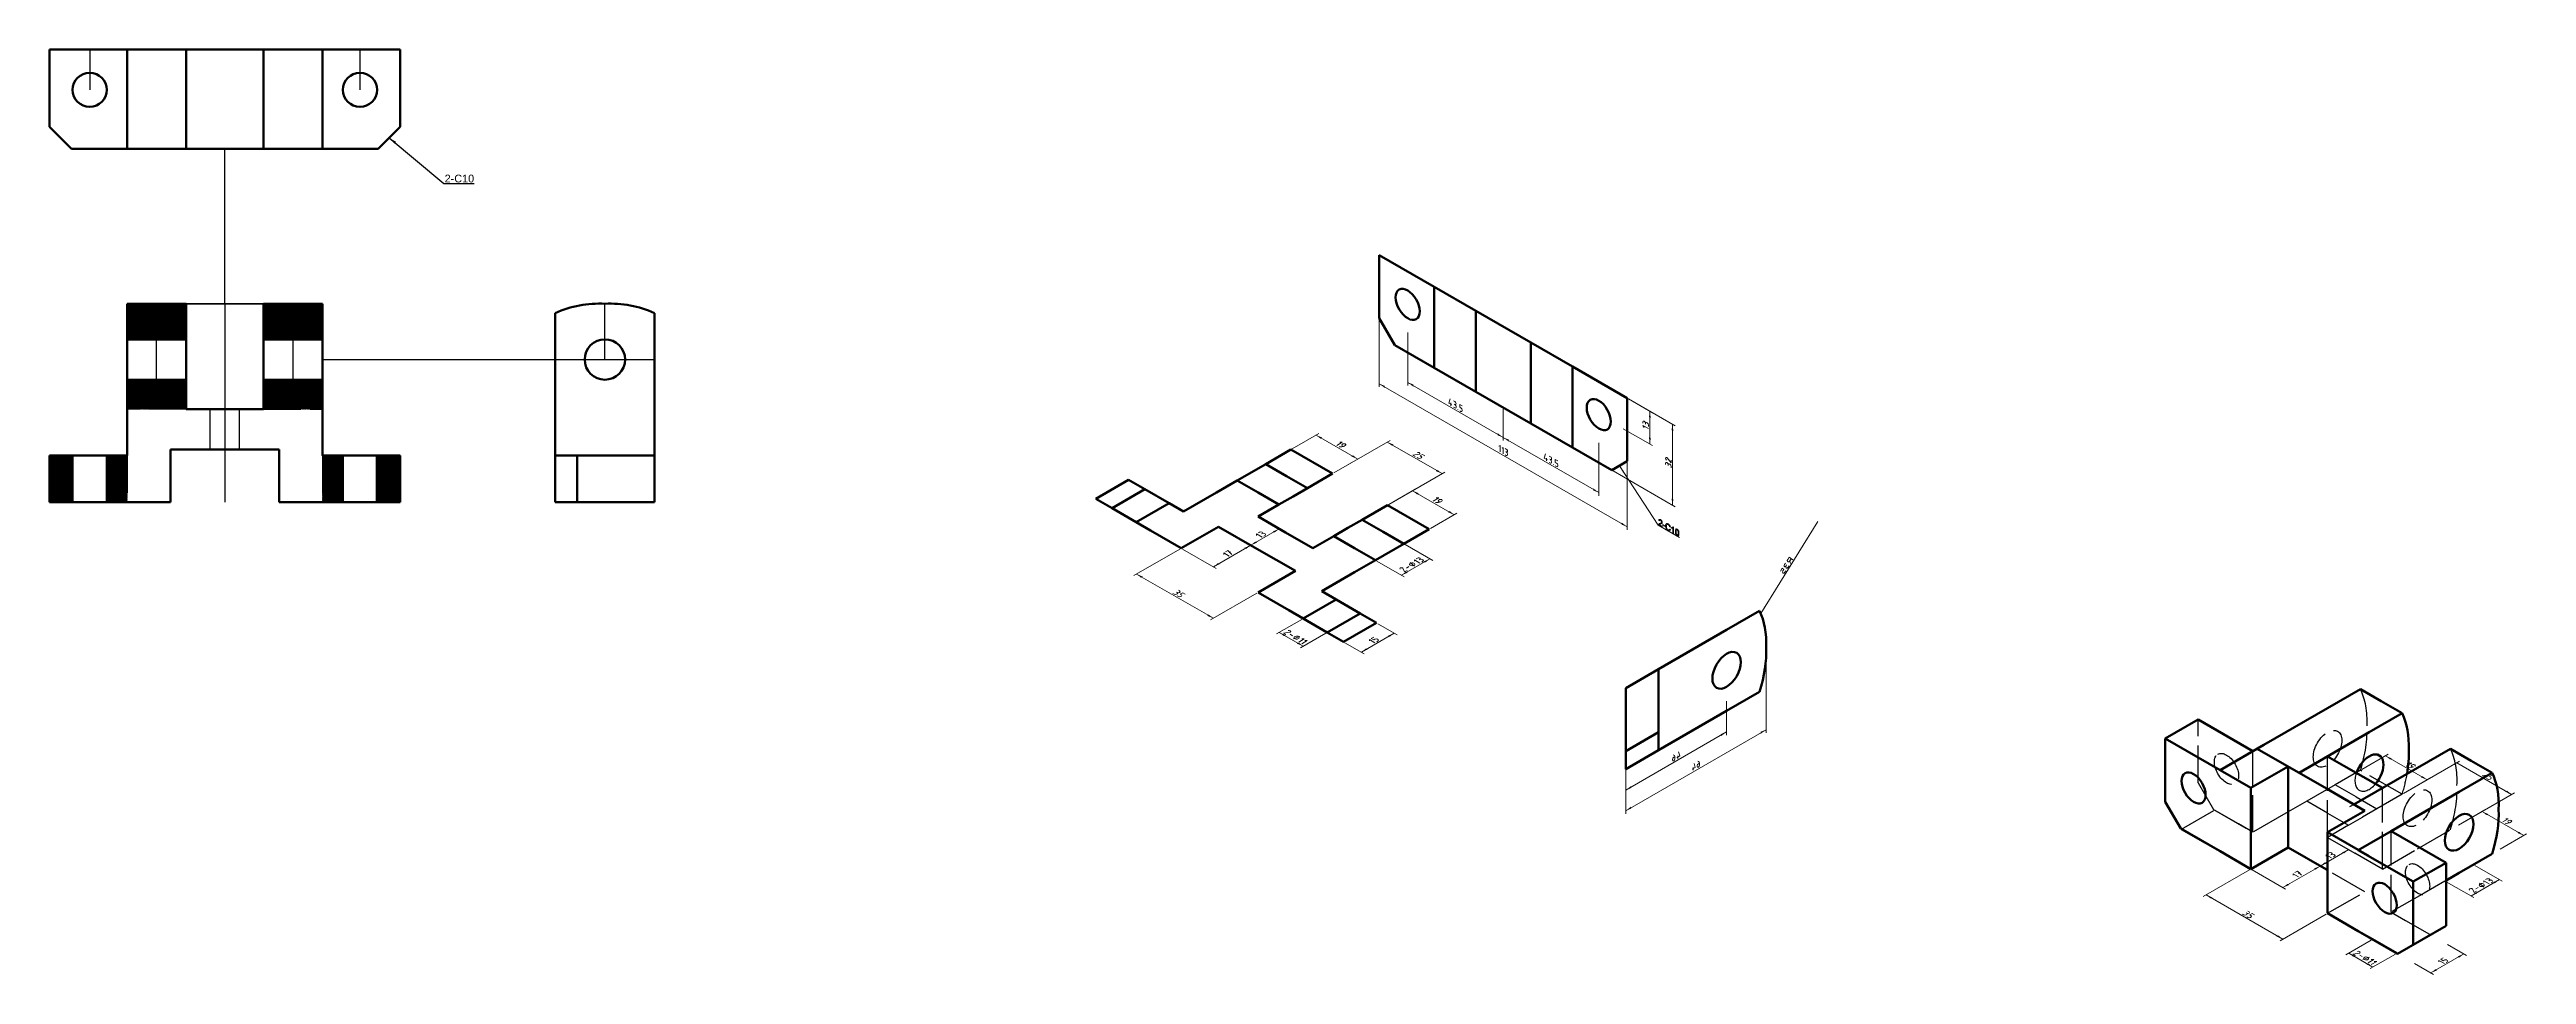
# Model space of a CAD drawing. Header units: millimetres. Extents: x 820 to 1619, y -70 to 229.
import ezdxf

# ---------------------------------------------------------------- set-up
doc = ezdxf.new("R2010")
doc.units = ezdxf.units.MM
doc.linetypes.add('ACAD_ISO02W100', pattern=[15, 12, -3])
for name, color, linetype, lineweight, true_color in [('Alzado', 7, 'Continuous', 50, 0xffffff), ('Contornos Ocultos', 252, 'ACAD_ISO02W100', 30, 0xa0a0a4), ('Contornos Visibles', 7, 'Continuous', 50, 0xffffff), ('Cotas', 1, 'Continuous', 20, 0xff0000), ('Perfil', 7, 'Continuous', 50, 0xffffff), ('Planta', 7, 'Continuous', 50, 0xffffff), ('Referencias', 2, 'Continuous', 25, 0xffff00)]:
    doc.layers.add(name, color=color, linetype=linetype, lineweight=lineweight, true_color=true_color)
doc.styles.get("Standard").update_dxf_attribs({"font": ''})
doc.styles.add('textstyle0', font='')
doc.styles.get('Standard').set_extended_font_data('txt')
doc.styles.get('textstyle0').set_extended_font_data('Arial')
doc.dimstyles.get("Standard").update_dxf_attribs({"dimtxt": 2.5, "dimasz": 2.5, "dimexe": 1.25, "dimexo": 0.625, "dimtad": 1, "dimtxsty": 'Standard', "dimcen": 2.5, "dimadec": 0, "dimazin": 0, "dimtfac": 1, "dimtmove": 0, "dimatfit": 3, "dimfxl": 1, "dimarcsym": 0})
pattern_1 = [(45, (0, 0), (-0.088388348, 0.088388348), [])]

msp = doc.modelspace()

# ---------------------------------------------------------------- hatches: boundary and pattern name
at = {"layer": 'Contornos Ocultos'}
h = msp.add_hatch(dxfattribs=at)
h.set_pattern_fill('ANSI31', color=256, style=0)
h.set_pattern_definition(pattern_1)
h.paths.add_polyline_path([(854.82, 135.15), (845.32, 135.15), (845.32, 146.65), (864.32, 146.65), (864.32, 135.15)])
h = msp.add_hatch(dxfattribs=at)
h.set_pattern_fill('ANSI31', color=256, style=0)
h.set_pattern_definition(pattern_1)
h.paths.add_polyline_path([(889.32, 146.65), (908.32, 146.65), (908.32, 135.15), (898.82, 135.15), (889.32, 135.15)])
h = msp.add_hatch(dxfattribs=at)
h.set_pattern_fill('ANSI31', color=256, style=0)
h.set_pattern_definition(pattern_1)
h.paths.add_polyline_path([(854.82, 122.15), (845.32, 122.15), (845.32, 112.65), (864.32, 112.65), (864.32, 122.15)])
h = msp.add_hatch(dxfattribs=at)
h.set_pattern_fill('ANSI31', color=256, style=0)
h.set_pattern_definition(pattern_1)
h.paths.add_polyline_path([(898.82, 122.15), (889.32, 122.15), (889.32, 112.65), (908.32, 112.65), (908.32, 122.15)])
h = msp.add_hatch(dxfattribs=at)
h.set_pattern_fill('ANSI31', color=256, style=0)
h.set_pattern_definition(pattern_1)
h.paths.add_polyline_path([(820.32, 82.65), (820.32, 97.65), (827.77, 97.65), (827.77, 82.65)])
h = msp.add_hatch(dxfattribs=at)
h.set_pattern_fill('ANSI31', color=256, style=0)
h.set_pattern_definition(pattern_1)
h.paths.add_polyline_path([(845.32, 97.65), (845.32, 82.65), (838.74, 82.65), (838.74, 97.65)])
h = msp.add_hatch(dxfattribs=at)
h.set_pattern_fill('ANSI31', color=256, style=0)
h.set_pattern_definition(pattern_1)
h.paths.add_polyline_path([(908.32, 97.65), (908.32, 82.65), (914.89, 82.65), (914.89, 97.65)])
h = msp.add_hatch(dxfattribs=at)
h.set_pattern_fill('ANSI31', color=256, style=0)
h.set_pattern_definition(pattern_1)
h.paths.add_polyline_path([(933.32, 82.65), (925.86, 82.65), (925.86, 97.65), (933.32, 97.65)])

# ---------------------------------------------------------------- linework, layer by layer
at = {"layer": 'Alzado'}
for p, q in [((1360.85, 41.47), (1338.93, 28.81)), ((1371.46, 47.59), (1360.85, 41.47)), ((1338.93, 28.81), (1328.32, 22.69)), ((1338.93, 2.69), (1338.93, 28.81)), ((1328.32, 22.69), (1328.32, -3.44)), ((1360.85, 15.34), (1371.46, 21.46)), ((1328.32, 2.34), (1338.93, 8.46)), ((1338.93, 2.69), (1360.85, 15.34)), ((1328.32, -3.44), (1338.93, 2.69))]:
    msp.add_line(p, q, dxfattribs=at)
for centre, start_param, end_param in [((1348.86, 22.89), 2.306839, 2.776246), ((1348.86, 20.07), 1.936143, 2.40555)]:
    msp.add_ellipse(centre, major_axis=(-17.5, -30.31), ratio=0.57735, start_param=start_param, end_param=end_param, dxfattribs=at)
msp.add_ellipse((1360.85, 28.41), major_axis=(-3.25, -5.63), ratio=0.57735, dxfattribs=at)
at = {"layer": 'Contornos Ocultos'}
for p, q in [((864.32, 112.65), (845.32, 112.65)), ((889.32, 112.65), (908.32, 112.65)), ((845.32, 97.65), (845.32, 82.65)), ((908.32, 97.65), (908.32, 82.65)), ((1512.82, -7.85), (1512.82, 12.51)), ((1530.5, -9.13), (1530.5, 2.3)), ((1554.54, -9.95), (1554.54, 0.67)), ((1512.82, -7.85), (1517.82, -16.51)), ((1565.14, -3.82), (1557.01, -8.52)), ((1578.58, -11.58), (1565.14, -3.82)), ((1530.5, -23.83), (1530.5, -9.13)), ((1547.82, -13.83), (1541.1, -17.7)), ((1557.01, -8.52), (1547.82, -13.83)), ((1554.54, -17.7), (1547.82, -13.83)), ((1554.54, -25.46), (1554.54, -9.95)), ((1563.73, -12.4), (1557.01, -8.52)), ((1563.02, -14.85), (1561.61, -15.66)), ((1563.73, -12.4), (1570.45, -16.28)), ((1578.58, -11.58), (1570.45, -16.28)), ((1572.21, -35.67), (1572.21, -9.54)), ((1507.48, -22.79), (1518.09, -16.66)), ((1517.82, -16.51), (1530.5, -23.83)), ((1525.85, -21.14), (1518.09, -16.66)), ((1530.5, -23.83), (1525.85, -21.14)), ((1541.1, -17.7), (1530.5, -23.83)), ((1554.54, -17.7), (1561.25, -21.58)), ((1561.25, -21.58), (1554.54, -25.46)), ((1561.25, -21.58), (1565.85, -18.93)), ((1570.45, -16.28), (1565.85, -18.93)), ((1575.04, -49.55), (1575.04, -23.42)), ((1583.53, -29.13), (1594.13, -23.01)), ((1554.54, -25.46), (1563.37, -30.56)), ((1572.21, -35.67), (1563.37, -30.56)), ((1572.21, -35.67), (1563.37, -30.56)), ((1572.21, -35.67), (1583.53, -29.13)), ((1566.56, -43.01), (1554.18, -35.87)), ((1592.37, -39.54), (1585.65, -43.42)), ((1592.37, -39.54), (1592.72, -39.34)), ((1554.54, -49.95), (1566.56, -43.01)), ((1585.65, -43.42), (1575.04, -49.55)), ((1575.04, -49.55), (1579.69, -52.23)), ((1579.69, -52.23), (1587.45, -56.71))]:
    msp.add_line(p, q, dxfattribs=at)
for centre, major_axis, start_param, end_param in [((1542.55, -2.4), (-17.5, -30.31), 2.306839, 2.776246), ((1542.55, -5.22), (-17.5, -30.31), 1.936143, 2.40555), ((1571.54, -21.58), (-17.5, -30.31), 2.306839, 2.776246), ((1567.97, -4.64), (-3.25, -5.63), 5.044836, 1.238349), ((1555.98, -12.97), (-17.5, -30.31), 1.936143, 2.146862), ((1571.54, -24.4), (-17.5, -30.31), 1.936143, 2.40555)]:
    msp.add_ellipse(centre, major_axis=major_axis, ratio=0.57735, start_param=start_param, end_param=end_param, dxfattribs=at)
for centre, major_axis in [((1554.54, 3.12), (-3.25, -5.63)), ((1521.97, -3.39), (-2.75, 4.76)), ((1583.53, -16.07), (-3.25, -5.63)), ((1583.57, -38.96), (-2.75, 4.76))]:
    msp.add_ellipse(centre, major_axis=major_axis, ratio=0.57735, dxfattribs=at)
at = {"layer": 'Contornos Visibles'}
for p, q in [((820.32, 228.65), (933.32, 228.65)), ((820.32, 203.72), (820.32, 228.65)), ((845.32, 196.65), (845.32, 228.65)), ((864.32, 196.65), (864.32, 228.65)), ((889.32, 196.65), (889.32, 228.65)), ((908.32, 196.65), (908.32, 228.65)), ((933.32, 203.72), (933.32, 228.65)), ((820.32, 203.72), (827.39, 196.65)), ((926.25, 196.65), (933.32, 203.72)), ((827.39, 196.65), (926.25, 196.65)), ((864.32, 146.65), (845.32, 146.65)), ((845.32, 146.65), (845.32, 135.15)), ((864.32, 146.65), (864.32, 135.15)), ((889.32, 146.65), (908.32, 146.65)), ((889.32, 146.65), (889.32, 135.15)), ((908.32, 146.65), (908.32, 135.15)), ((983.32, 128.65), (983.32, 143.65)), ((1015.32, 143.65), (1015.32, 128.65)), ((845.32, 135.15), (845.32, 122.15)), ((854.82, 135.15), (845.32, 135.15)), ((854.82, 135.15), (864.32, 135.15)), ((864.32, 135.15), (864.32, 128.65)), ((864.32, 122.15), (864.32, 128.65)), ((889.32, 135.15), (889.32, 128.65)), ((898.82, 135.15), (889.32, 135.15)), ((889.32, 122.15), (889.32, 128.65)), ((898.82, 135.15), (908.32, 135.15)), ((908.32, 135.15), (908.32, 122.15)), ((983.32, 82.65), (983.32, 128.65)), ((1015.32, 128.65), (1015.32, 82.65)), ((845.32, 122.15), (845.32, 112.65)), ((854.82, 122.15), (845.32, 122.15)), ((854.82, 122.15), (864.32, 122.15)), ((864.32, 122.15), (864.32, 112.65)), ((898.82, 122.15), (889.32, 122.15)), ((889.32, 122.15), (889.32, 112.65)), ((898.82, 122.15), (908.32, 122.15)), ((908.32, 122.15), (908.32, 112.65)), ((845.32, 112.65), (845.32, 97.65)), ((864.32, 112.65), (876.82, 112.65)), ((889.32, 112.65), (876.82, 112.65)), ((908.32, 112.65), (908.32, 97.65)), ((827.77, 97.65), (820.32, 97.65)), ((820.32, 82.65), (820.32, 97.65)), ((838.74, 97.65), (827.77, 97.65)), ((827.77, 82.65), (827.77, 97.65)), ((845.32, 97.65), (838.74, 97.65)), ((838.74, 82.65), (838.74, 97.65)), ((859.32, 82.65), (859.32, 99.65)), ((859.32, 99.65), (876.82, 99.65)), ((894.32, 99.65), (876.82, 99.65)), ((894.32, 82.65), (894.32, 99.65)), ((908.32, 97.65), (914.89, 97.65)), ((914.89, 97.65), (925.86, 97.65)), ((914.89, 82.65), (914.89, 97.65)), ((925.86, 97.65), (933.32, 97.65)), ((925.86, 82.65), (925.86, 97.65)), ((933.32, 82.65), (933.32, 97.65)), ((983.32, 97.65), (1015.32, 97.65)), ((990.39, 82.65), (990.39, 97.65)), ((820.32, 82.65), (827.77, 82.65)), ((827.77, 82.65), (838.74, 82.65)), ((838.74, 82.65), (845.32, 82.65)), ((845.32, 82.65), (859.32, 82.65)), ((908.32, 82.65), (894.32, 82.65)), ((914.89, 82.65), (908.32, 82.65)), ((925.86, 82.65), (914.89, 82.65)), ((933.32, 82.65), (925.86, 82.65)), ((1015.32, 82.65), (983.32, 82.65)), ((1554.54, 16.18), (1534.03, 4.34)), ((1565.14, 22.3), (1554.54, 16.18)), ((1571.86, 18.43), (1565.14, 22.3)), ((1571.86, 18.43), (1578.58, 14.55)), ((1512.82, 12.51), (1502.21, 6.38)), ((1512.82, 12.51), (1530.5, 2.3)), ((1567.97, 8.42), (1545.34, -4.64)), ((1578.58, 14.55), (1567.97, 8.42)), ((1502.21, 6.38), (1519.89, -3.82)), ((1502.21, -13.97), (1502.21, 6.38)), ((1534.03, 4.34), (1519.89, -3.82)), ((1531.91, 3.12), (1554.18, -9.74)), ((1554.54, 0.67), (1559.84, -2.39)), ((1594.13, 3.12), (1583.53, -3.01)), ((1600.85, -0.76), (1594.13, 3.12)), ((1519.89, -3.82), (1529.79, -9.54)), ((1529.79, -9.54), (1541.81, -2.6)), ((1541.81, -28.73), (1541.81, -2.6)), ((1559.84, -2.39), (1572.21, -9.54)), ((1583.53, -3.01), (1563.02, -14.85)), ((1607.57, -4.64), (1596.96, -10.76)), ((1600.85, -0.76), (1607.57, -4.64)), ((1502.21, -13.97), (1507.21, -22.63)), ((1529.79, -35.67), (1529.79, -9.54)), ((1554.18, -9.74), (1566.56, -16.89)), ((1596.96, -10.76), (1575.04, -23.42)), ((1507.21, -22.63), (1519.89, -29.95)), ((1515.24, -27.27), (1507.48, -22.79)), ((1507.48, -22.79), (1515.24, -27.27)), ((1554.54, -23.83), (1566.56, -16.89)), ((1554.54, -23.83), (1567.97, -31.58)), ((1554.54, -49.95), (1554.54, -23.83)), ((1564.44, -29.54), (1575.04, -23.42)), ((1575.04, -23.42), (1592.72, -33.63)), ((1519.89, -29.95), (1515.24, -27.27)), ((1515.24, -27.27), (1519.89, -29.95)), ((1519.89, -29.95), (1529.79, -35.67)), ((1529.79, -35.67), (1541.81, -28.73)), ((1541.81, -28.73), (1554.18, -35.87)), ((1564.44, -29.54), (1582.11, -39.75)), ((1596.96, -36.89), (1607.57, -30.77)), ((1592.72, -33.63), (1582.11, -39.75)), ((1582.11, -60.1), (1582.11, -39.75)), ((1592.72, -53.98), (1592.72, -33.63)), ((1592.72, -39.34), (1596.96, -36.89)), ((1564.44, -55.67), (1554.54, -49.95)), ((1564.44, -55.67), (1577.11, -62.99)), ((1569.08, -58.35), (1564.44, -55.67)), ((1577.11, -62.99), (1592.72, -53.98)), ((1576.84, -62.83), (1569.08, -58.35))]:
    msp.add_line(p, q, dxfattribs=at)
for centre, radius in [((833.26, 215.65), 5.5), ((920.37, 215.65), 5.5), ((999.32, 128.65), 6.5)]:
    msp.add_circle(centre, radius, dxfattribs=at)
for centre, start, end in [((997.59, 111.69), 87.17214, 114.06717), ((1001.04, 111.69), 65.93283, 92.82786)]:
    msp.add_arc(centre, 35, start, end, dxfattribs=at)
for centre, major_axis, start_param, end_param in [((1555.98, -10.15), (-17.5, -30.31), 2.306839, 2.776246), ((1567.97, -4.64), (-3.25, -5.63), 1.238349, 5.044836), ((1555.98, -12.97), (-17.5, -30.31), 2.146862, 2.40555), ((1584.97, -29.34), (-17.5, -30.31), 2.306839, 2.776246), ((1584.97, -32.16), (-17.5, -30.31), 1.936143, 2.40555)]:
    msp.add_ellipse(centre, major_axis=major_axis, ratio=0.57735, start_param=start_param, end_param=end_param, dxfattribs=at)
for centre, major_axis in [((1511.36, -9.52), (-2.75, 4.76)), ((1596.96, -23.83), (-3.25, -5.63)), ((1572.96, -45.08), (-2.75, 4.76))]:
    msp.add_ellipse(centre, major_axis=major_axis, ratio=0.57735, dxfattribs=at)
at = {"layer": 'Cotas'}
for p, q in [((1248.91, 141.48), (1248.91, 119.82)), ((1258.06, 137.37), (1258.06, 120.28)), ((1248.91, 120.84), (1328.81, 74.71)), ((1258.06, 121.3), (1288.86, 103.52)), ((1271.99, 113.77), (1271.99, 114.68)), ((1273.27, 114.17), (1273.07, 114.28)), ((1274.25, 112.46), (1274.25, 112.58)), ((1288.86, 112.65), (1288.86, 102.5)), ((1288.86, 112.65), (1288.86, 102.5)), ((1329.26, 115.96), (1337, 111.49)), ((1329.26, 115.96), (1344.29, 107.28)), ((1336.11, 101.39), (1336.11, 112)), ((1220.88, 99.89), (1229.4, 104.81)), ((1228.52, 104.3), (1241.95, 96.55)), ((1327.53, 106.35), (1337, 100.88)), ((1334.69, 108.09), (1334.69, 107.86)), ((1343.41, 107.79), (1343.41, 81.67)), ((1234.31, 92.14), (1252.37, 102.56)), ((1234.31, 92.14), (1242.84, 97.06)), ((1251.49, 102.05), (1269.17, 91.85)), ((1319.66, 85.74), (1288.86, 103.52)), ((1289.84, 98.86), (1289.65, 98.97)), ((1302.79, 95.99), (1302.79, 96.89)), ((1304.07, 96.38), (1303.87, 96.5)), ((1319.66, 101.8), (1319.66, 84.72)), ((1251.99, 81.93), (1270.05, 92.36)), ((1305.05, 94.68), (1305.05, 94.8)), ((1324.26, 92.72), (1344.29, 81.16)), ((1328.81, 95.35), (1328.81, 73.69)), ((1341.98, 94.76), (1341.98, 94.53)), ((1251.99, 81.93), (1260.51, 86.85)), ((1259.63, 86.34), (1273.06, 78.59)), ((1207.47, 68.75), (1216.66, 74.06)), ((1211.13, 72.51), (1210.94, 72.4)), ((1265.43, 74.18), (1273.95, 79.1)), ((1340.12, 74.65), (1338.95, 75.33)), ((1339.22, 76.61), (1339, 76.76)), ((1339.26, 75.39), (1340.12, 74.89)), ((1340.12, 74.89), (1340.12, 74.65)), ((1340.33, 75.14), (1340.33, 75.4)), ((1340.33, 75.4), (1341, 75.01)), ((1341, 74.76), (1340.33, 75.14)), ((1341, 75.01), (1341, 74.76)), ((1342.73, 74.63), (1342.5, 74.7)), ((1342.52, 73.98), (1342.76, 73.78)), ((1343.12, 74.22), (1343.12, 74.46)), ((1343.56, 72.67), (1343.56, 74.27)), ((1343.77, 72.55), (1343.56, 72.67)), ((1343.63, 74.68), (1343.77, 74.59)), ((1343.77, 74.59), (1343.77, 72.55)), ((1390.28, 76.45), (1371.85, 46.74)), ((1184.64, 67.54), (1169.79, 58.97)), ((1185.53, 67.54), (1196.33, 61.3)), ((1195.45, 61.81), (1207.47, 68.75)), ((1200.53, 66.39), (1200.92, 66.61)), ((1265.25, 64.38), (1256.05, 59.07)), ((1257.29, 68.97), (1266.13, 63.87)), ((1261.98, 64.14), (1261.78, 64.02)), ((1170.67, 59.48), (1195.42, 45.19)), ((1248.1, 63.66), (1256.94, 58.56)), ((1257.65, 61.41), (1258.44, 61.87)), ((1260.21, 61.98), (1258.83, 63.23)), ((1380.04, 62.16), (1380.19, 62.39)), ((1381.2, 63.71), (1381.43, 62.87)), ((1183.78, 53.55), (1183.58, 53.66)), ((1209.39, 53.25), (1194.53, 44.68)), ((1223.94, 44.85), (1215.78, 40.14)), ((1224.42, 36.17), (1216.66, 40.65)), ((1220.2, 40.03), (1220.98, 39.58)), ((1231.7, 40.37), (1223.54, 35.66)), ((1253.74, 40.4), (1243.14, 34.28)), ((1248.46, 43.46), (1254.63, 39.89)), ((1221.18, 38.56), (1223.34, 39.35)), ((1237.85, 37.33), (1244.02, 33.77)), ((1373.58, 35.24), (1373.58, 8.24)), ((1360.85, 18.51), (1360.85, 7.53)), ((1373.58, 9.26), (1328.32, -16.87)), ((1328.32, 9.12), (1328.32, -17.89)), ((1360.85, 8.55), (1328.32, -10.23)), ((1345.08, -0.05), (1345.08, 0.86)), ((1565.58, -3.57), (1574.11, 1.35)), ((1573.22, 0.84), (1586.66, -6.92)), ((1328.32, -3.95), (1328.32, -11.25)), ((1350.07, -3.8), (1350.07, -2.9)), ((1579.02, -11.33), (1597.08, -0.9)), ((1579.02, -11.33), (1587.54, -6.41)), ((1596.2, -1.41), (1613.87, -11.61)), ((1596.7, -21.53), (1614.76, -11.1)), ((1596.7, -21.53), (1605.22, -16.61)), ((1604.33, -17.12), (1617.77, -24.88)), ((1552.17, -34.71), (1561.37, -29.4)), ((1555.84, -30.95), (1555.64, -31.07)), ((1610.13, -29.29), (1618.65, -24.37)), ((1529.35, -35.92), (1514.49, -44.5)), ((1530.23, -35.92), (1541.04, -42.16)), ((1540.15, -41.65), (1552.17, -34.71)), ((1545.23, -37.08), (1545.62, -36.85)), ((1592.81, -39.8), (1601.64, -44.9)), ((1609.95, -39.08), (1600.76, -44.39)), ((1602, -34.49), (1610.83, -39.59)), ((1606.68, -39.33), (1606.48, -39.44)), ((1515.37, -43.99), (1540.12, -58.28)), ((1602.36, -42.05), (1603.14, -41.6)), ((1604.91, -41.48), (1603.54, -40.23)), ((1528.49, -49.91), (1528.29, -49.8)), ((1554.09, -50.21), (1539.24, -58.79)), ((1568.64, -58.61), (1560.48, -63.32)), ((1569.13, -67.29), (1561.37, -62.81)), ((1564.9, -63.43), (1565.69, -63.89)), ((1576.4, -63.09), (1568.24, -67.8)), ((1598.45, -63.06), (1587.84, -69.18)), ((1593.16, -60.01), (1599.33, -63.57)), ((1565.89, -64.91), (1568.05, -64.11)), ((1582.55, -66.13), (1588.73, -69.69))]:
    msp.add_line(p, q, dxfattribs=at)
at = {"layer": 'Cotas', "flags": 128}
for points in [[(1272.29, 114.05), (1271.3, 114.62), (1271.7, 115.98)], [(1272.87, 115.3), (1273.27, 115.07)], [(1273.27, 113.03), (1272.87, 113.26)], [(1273.66, 113.49), (1273.66, 113.26)], [(1275.62, 113.71), (1274.84, 114.17), (1274.84, 113.26), (1275.23, 113.03)], [(1275.23, 111.9), (1274.84, 112.12)], [(1275.62, 112.35), (1275.62, 112.12)], [(1333.9, 108.09), (1333.9, 108.54)], [(1334.29, 106.73), (1333.9, 107.41), (1335.67, 106.38)], [(1335.08, 108.31), (1335.28, 108.2)], [(1335.67, 107.52), (1335.67, 107.07)], [(1236.17, 101.99), (1236.95, 101.99), (1235.19, 100.96)], [(1237.15, 101.42), (1236.95, 101.3)], [(1236.95, 100.85), (1237.32, 100.64)], [(1237.58, 100.76), (1237.94, 100.96)], [(1260.48, 97.38), (1259.69, 97.83), (1261.76, 98.15)], [(1261.46, 96.81), (1261.07, 97.04)], [(1263.62, 97.6), (1262.83, 98.06), (1262.05, 97.6), (1262.44, 97.38)], [(1262.44, 96.92), (1262.24, 96.81)], [(1287.49, 100.67), (1287.88, 100.9), (1287.88, 98.86)], [(1288.47, 100.1), (1288.86, 100.33), (1288.86, 98.29)], [(1289.45, 99.99), (1289.84, 99.76)], [(1289.84, 97.72), (1289.45, 97.95)], [(1290.24, 98.18), (1290.24, 97.95)], [(1303.08, 96.27), (1302.1, 96.84), (1302.49, 98.2)], [(1303.67, 97.52), (1304.07, 97.29)], [(1306.42, 95.93), (1305.64, 96.38), (1305.64, 95.48), (1306.03, 95.25)], [(1342.96, 96.23), (1342.96, 95.32), (1341.66, 96.95)], [(1304.07, 95.25), (1303.67, 95.48)], [(1304.46, 95.7), (1304.46, 95.48)], [(1306.03, 94.12), (1305.64, 94.34)], [(1306.42, 94.57), (1306.42, 94.34)], [(1326.31, 94.42), (1338.78, 75.19), (1345.66, 71.22)], [(1341.2, 94.76), (1341.2, 95.21)], [(1342.37, 94.98), (1342.57, 94.87)], [(1342.96, 94.19), (1342.96, 93.74)], [(1267.28, 84.02), (1268.07, 84.02), (1266.3, 83)], [(1268.26, 83.46), (1268.07, 83.34)], [(1268.07, 82.89), (1268.43, 82.68)], [(1268.69, 82.8), (1269.05, 83)], [(1209.36, 71.94), (1209.36, 72.4), (1211.13, 71.38)], [(1209.95, 72.74), (1210.35, 72.97)], [(1212.11, 71.94), (1211.72, 71.72)], [(1211.92, 72.51), (1212.11, 72.4)], [(1344.5, 72.3), (1344.49, 72.32), (1344.48, 72.35), (1344.47, 72.37), (1344.46, 72.39), (1344.45, 72.42), (1344.45, 72.44), (1344.44, 72.47), (1344.43, 72.49), (1344.42, 72.52), (1344.41, 72.54), (1344.4, 72.57), (1344.4, 72.6), (1344.39, 72.62), (1344.38, 72.65), (1344.38, 72.68), (1344.37, 72.71), (1344.37, 72.74), (1344.36, 72.77), (1344.36, 72.8), (1344.35, 72.83), (1344.35, 72.86), (1344.35, 72.89), (1344.34, 72.92), (1344.34, 72.96), (1344.34, 72.99), (1344.34, 73.02), (1344.33, 73.06), (1344.33, 73.09), (1344.33, 73.12), (1344.33, 73.16), (1344.33, 73.19), (1344.33, 73.23)], [(1344.55, 73.1), (1344.55, 73.07), (1344.55, 73.04), (1344.55, 73.01), (1344.55, 72.98), (1344.56, 72.95), (1344.56, 72.92), (1344.56, 72.9), (1344.56, 72.87), (1344.56, 72.84), (1344.56, 72.81), (1344.56, 72.79), (1344.57, 72.76), (1344.57, 72.74), (1344.57, 72.72), (1344.58, 72.69), (1344.58, 72.67), (1344.58, 72.65), (1344.58, 72.62), (1344.59, 72.6), (1344.59, 72.58), (1344.6, 72.56), (1344.6, 72.54), (1344.61, 72.52), (1344.61, 72.5), (1344.61, 72.49), (1344.62, 72.47), (1344.63, 72.45), (1344.63, 72.43), (1344.64, 72.42), (1344.64, 72.4), (1344.65, 72.39), (1344.65, 72.37)], [(1345.26, 72.69), (1345.26, 72.73), (1345.26, 72.76), (1345.26, 72.79), (1345.26, 72.82), (1345.26, 72.84), (1345.26, 72.87), (1345.25, 72.9), (1345.25, 72.93), (1345.25, 72.96), (1345.25, 72.98), (1345.25, 73.01), (1345.24, 73.03), (1345.24, 73.06), (1345.24, 73.08), (1345.24, 73.1), (1345.23, 73.13), (1345.23, 73.15), (1345.23, 73.17), (1345.22, 73.19), (1345.22, 73.21), (1345.22, 73.23), (1345.21, 73.25), (1345.21, 73.27), (1345.2, 73.29), (1345.2, 73.31), (1345.19, 73.33), (1345.19, 73.35), (1345.18, 73.36), (1345.18, 73.38), (1345.17, 73.39), (1345.16, 73.41), (1345.16, 73.42)], [(1345.16, 72.08), (1345.16, 72.09), (1345.17, 72.1), (1345.18, 72.11), (1345.18, 72.12), (1345.19, 72.13), (1345.19, 72.14), (1345.2, 72.15), (1345.2, 72.16), (1345.21, 72.18), (1345.21, 72.19), (1345.22, 72.21), (1345.22, 72.22), (1345.22, 72.24), (1345.23, 72.25), (1345.23, 72.27), (1345.23, 72.29), (1345.24, 72.31), (1345.24, 72.33), (1345.24, 72.35), (1345.24, 72.37), (1345.25, 72.4), (1345.25, 72.42), (1345.25, 72.44), (1345.25, 72.47), (1345.25, 72.49), (1345.26, 72.52), (1345.26, 72.55), (1345.26, 72.57), (1345.26, 72.6), (1345.26, 72.63), (1345.26, 72.66), (1345.26, 72.69)], [(1198.76, 65.82), (1198.76, 66.27), (1200.53, 65.25)], [(1199.35, 66.61), (1200.13, 67.07), (1201.41, 65.76)], [(1260.21, 63.57), (1260.21, 64.02), (1261.98, 63)], [(1260.8, 64.36), (1261.19, 64.59)], [(1262.76, 64.14), (1262.96, 64.02)], [(1382.16, 64.05), (1380.98, 64.89), (1380.54, 64.18)], [(1381.2, 63.71), (1381.64, 64.42)], [(1257.85, 60.62), (1257.07, 60.17), (1256.52, 61.36)], [(1262.96, 63.57), (1262.57, 63.34)], [(1378.2, 60.41), (1378.79, 61.35), (1379.31, 60.98), (1379.02, 60.51)], [(1378.99, 59.85), (1379.12, 59.75)], [(1379.81, 63), (1379.52, 62.53)], [(1379.67, 60.04), (1379.97, 60.51)], [(1380.01, 61.5), (1380.14, 61.4)], [(1380.51, 63.52), (1380.64, 63.43)], [(1380.7, 61.69), (1380.99, 62.16)], [(1182.8, 52.98), (1182.41, 53.21)], [(1183.78, 53.1), (1183.58, 52.98)], [(1184.17, 52.19), (1183.78, 52.42)], [(1184.17, 54.23), (1184.57, 54)], [(1186.33, 52.98), (1185.55, 53.44), (1184.76, 52.98), (1185.16, 52.76)], [(1185.16, 52.3), (1184.96, 52.19)], [(1218.82, 39.92), (1218.04, 40.37), (1220.1, 40.69)], [(1223.93, 38.56), (1224.72, 38.56), (1222.95, 37.54)], [(1224.91, 37.99), (1225.7, 37.99), (1223.93, 36.97)], [(1245.74, 37.88), (1245.74, 38.33), (1247.51, 37.31)], [(1247.12, 39.13), (1246.33, 38.67), (1247.12, 38.22), (1247.51, 38.45)], [(1248.49, 37.88), (1248.1, 37.65)], [(1248.29, 38.45), (1248.49, 38.33)], [(1343.8, 0.35), (1344.17, 0.56)], [(1344.19, 0.3), (1344.19, -0.1)], [(1344.78, 0.24), (1345.77, 0.8), (1345.37, 2.16)], [(1343.41, -0.56), (1343.41, -0.33)], [(1349.77, -3.52), (1350.75, -2.95), (1350.36, -1.59)], [(1351.34, -2.61), (1351.34, -2.39)], [(1351.74, -1.71), (1352.11, -1.49)], [(1352.13, -1.75), (1352.13, -2.16)], [(1580.87, -1.48), (1581.66, -1.48), (1579.89, -2.5)], [(1581.85, -2.04), (1581.66, -2.16)], [(1581.66, -2.61), (1582.03, -2.82)], [(1605.18, -6.09), (1604.4, -5.63), (1606.46, -5.32)], [(1606.16, -6.65), (1605.77, -6.43)], [(1608.32, -5.86), (1607.54, -5.41), (1606.75, -5.86), (1607.15, -6.09)], [(1607.15, -6.54), (1606.95, -6.65)], [(1611.98, -19.44), (1612.77, -19.44), (1611, -20.46)], [(1612.97, -20.01), (1612.77, -20.12)], [(1612.77, -20.57), (1613.14, -20.79)], [(1613.4, -20.67), (1613.75, -20.46)], [(1554.07, -31.52), (1554.07, -31.07), (1555.84, -32.09)], [(1554.66, -30.72), (1555.05, -30.5)], [(1556.82, -31.52), (1556.43, -31.75)], [(1556.62, -30.95), (1556.82, -31.07)], [(1543.46, -37.64), (1543.46, -37.19), (1545.23, -38.21)], [(1544.05, -36.85), (1544.84, -36.39), (1546.11, -37.7)], [(1604.91, -39.89), (1604.91, -39.44), (1606.68, -40.46)], [(1605.5, -39.1), (1605.89, -38.87)], [(1607.66, -39.89), (1607.27, -40.12)], [(1607.47, -39.33), (1607.66, -39.44)], [(1602.56, -42.84), (1601.77, -43.3), (1601.22, -42.1)], [(1527.5, -50.48), (1527.11, -50.25)], [(1528.49, -50.37), (1528.29, -50.48)], [(1528.88, -51.27), (1528.49, -51.05)], [(1528.88, -49.23), (1529.27, -49.46)], [(1531.04, -50.48), (1530.25, -50.03), (1529.47, -50.48), (1529.86, -50.71)], [(1529.86, -51.16), (1529.66, -51.27)], [(1563.53, -63.55), (1562.74, -63.09), (1564.81, -62.78)], [(1568.63, -64.91), (1569.42, -64.91), (1567.65, -65.93)], [(1569.62, -65.47), (1570.4, -65.47), (1568.63, -66.49)], [(1590.45, -65.58), (1590.45, -65.13), (1592.21, -66.15)], [(1591.82, -64.34), (1591.03, -64.79), (1591.82, -65.24), (1592.21, -65.02)], [(1593.2, -65.58), (1592.8, -65.81)], [(1593, -65.02), (1593.2, -65.13)]]:
    msp.add_lwpolyline(points, dxfattribs=at)
at = {"layer": 'Cotas'}
for centre, major_axis, start_param, end_param in [((1273.27, 114.62), (-0.278, 0.481), 2.356194, 5.497787), ((1273.27, 113.71), (-0.278, 0.481), 3.927014, 5.497764), ((1273.27, 113.49), (-0.278, 0.481), 2.356218, 3.926968), ((1275.23, 112.58), (-0.278, 0.481), 3.927014, 5.497764), ((1275.23, 112.35), (-0.278, 0.481), 2.356218, 3.926968), ((1334.29, 108.31), (-0.278, 0.481), 3.926991, 0.785398), ((1335.08, 107.86), (-0.278, 0.481), 5.49781, 0.785375), ((1335.28, 107.75), (-0.278, 0.481), 3.927014, 5.497764), ((1236.4, 101.44), (1.67, 0), 4.450685, 5.497699), ((1237.35, 101.08), (0.556, 0), 2.356218, 3.926968), ((1237.54, 101.19), (-0.556, 0), 2.356194, 5.497787), ((1261.46, 98.4), (-0.556, 0), 2.608837, 5.244577), ((1261.85, 97.04), (-0.556, 0), 0.785421, 2.356171), ((1261.68, 98.3), (0.277, 0), 4.971503, 5.85676), ((1262.05, 97.15), (-0.556, 0), 2.356218, 3.926968), ((1289.84, 99.31), (-0.278, 0.481), 2.356194, 5.497787), ((1289.84, 98.4), (-0.278, 0.481), 3.927014, 5.497764), ((1289.84, 98.18), (-0.278, 0.481), 2.356218, 3.926968), ((1304.07, 96.84), (-0.278, 0.481), 2.356194, 5.497787), ((1304.07, 95.93), (-0.278, 0.481), 3.927014, 5.497764), ((1341.59, 96.57), (-0.278, 0.481), 5.750429, 2.102984), ((1341.56, 96.82), (-0.139, 0.24), 4.971503, 5.85676), ((1304.07, 95.7), (-0.278, 0.481), 2.356218, 3.926968), ((1306.03, 94.8), (-0.278, 0.481), 3.927014, 5.497764), ((1306.03, 94.57), (-0.278, 0.481), 2.356218, 3.926968), ((1341.59, 94.98), (-0.278, 0.481), 3.926991, 0.785398), ((1342.37, 94.53), (-0.278, 0.481), 5.49781, 0.785375), ((1342.57, 94.42), (-0.278, 0.481), 3.927014, 5.497764), ((1267.51, 83.48), (1.67, 0), 4.450685, 5.497699), ((1268.46, 83.12), (0.556, 0), 2.356218, 3.926968), ((1268.65, 83.23), (0.556, 0), 5.497787, 2.356194), ((1210.74, 72.74), (0.556, 0), 5.497787, 2.356194), ((1211.53, 72.28), (0.556, 0), 0.785421, 2.356171), ((1211.72, 72.17), (-0.556, 0), 2.356218, 3.926968), ((1339.34, 75.12), (-0.271, 0.47), 0.418578, 0.819327), ((1339.72, 74.72), (-0.564, 0.977), 0.065941, 0.412743), ((1339.54, 76.42), (-0.388, 0.673), 6.252876, 0.750001), ((1340.79, 72.99), (-1.58, 2.74), 6.166412, 0.057774), ((1339.54, 76.36), (-0.416, 0.72), 5.445575, 6.179956), ((1339.57, 76.42), (-0.252, 0.436), 0.034523, 0.835017), ((1339.86, 74.61), (-0.505, 0.874), 0.018668, 0.227913), ((1339.55, 76.44), (-0.24, 0.415), 5.450369, 6.262747), ((1341.98, 70.83), (-2.67, 4.62), 6.178957, 6.267811), ((1337.94, 78.87), (-1.7, 2.95), 3.009413, 3.234314), ((1339.58, 76.43), (-0.235, 0.408), 4.749325, 5.540268), ((1339.6, 76.36), (-0.396, 0.686), 4.770175, 5.551516), ((1337.38, 80.01), (-2.48, 4.3), 3.040071, 3.170317), ((1339.45, 76.56), (-0.317, 0.549), 3.239263, 3.874497), ((1339.61, 76.44), (-0.205, 0.355), 3.908165, 4.747563), ((1339.34, 76.73), (-0.572, 0.991), 3.177364, 3.499324), ((1339.66, 76.42), (-0.328, 0.567), 3.905631, 4.750631), ((1339.59, 76.44), (-0.375, 0.65), 3.519573, 3.924079), ((1342.23, 74.5), (-0.74, 1.28), 0.330799, 0.80876), ((1342.4, 74.37), (-0.85, 1.47), 0.777891, 1.182311), ((1341.96, 74.39), (-0.514, 0.89), 1.162482, 1.768224), ((1341.95, 74.82), (-0.511, 0.885), 5.998545, 0.324005), ((1342.49, 74.32), (-0.75, 1.29), 0.459819, 0.78702), ((1342.51, 74.28), (-0.76, 1.32), 0.764705, 1.136885), ((1341.98, 74.83), (-0.365, 0.632), 6.115088, 0.473396), ((1341.96, 74.37), (-0.346, 0.6), 1.130697, 1.805274), ((1341.99, 74.51), (-0.59, 1.03), 1.821545, 2.400277), ((1342.02, 74.62), (-0.62, 1.07), 5.487259, 5.996286), ((1342, 74.75), (-0.404, 0.7), 5.461799, 6.092244), ((1342, 74.43), (-0.405, 0.702), 1.810636, 2.361102), ((1342.02, 74.33), (-0.356, 0.616), 2.327526, 3.041379), ((1342.04, 74.84), (-0.336, 0.582), 4.878299, 5.535866), ((1342.05, 74.35), (-0.516, 0.893), 2.325958, 3.012852), ((1342.05, 74.78), (-0.512, 0.888), 4.876412, 5.531293), ((1341.97, 74.85), (-0.386, 0.669), 4.183343, 4.80243), ((1341.95, 74.42), (-0.41, 0.71), 3.088317, 3.762456), ((1342.05, 74.82), (-0.496, 0.859), 4.181804, 4.843781), ((1341.99, 74.41), (-0.557, 0.964), 3.053132, 3.716786), ((1342.57, 76.15), (-0.93, 1.61), 2.788195, 3.079073), ((1342.6, 76.09), (-1.03, 1.78), 2.724988, 2.899866), ((1342.8, 75.66), (-0.79, 1.37), 2.871439, 3.098543), ((1342.92, 75.54), (-0.577, 0.999), 3.054281, 3.430467), ((1345.95, 72.35), (-1.14, 1.98), 0.500344, 0.816157), ((1345, 73.22), (-0.444, 0.769), 6.208061, 0.492739), ((1344.88, 72.43), (-0.343, 0.594), 1.455657, 2.400312), ((1345.67, 72.57), (-0.79, 1.37), 0.325395, 0.873974), ((1344.89, 73.39), (-0.347, 0.6), 5.460626, 6.161453), ((1344.91, 72.41), (-0.212, 0.368), 1.332199, 2.339317), ((1344.9, 73.42), (-0.197, 0.341), 5.478064, 0.209515), ((1344.9, 73.39), (-0.214, 0.37), 4.480235, 5.486281), ((1344.92, 73.33), (-0.369, 0.64), 5.024545, 5.519902), ((1344.9, 72.41), (-0.212, 0.367), 2.373815, 3.383054), ((1344.92, 72.41), (-0.347, 0.6), 2.318179, 3.02191), ((1344.93, 73.38), (-0.337, 0.584), 4.490863, 5.004308), ((1344.82, 72.58), (-0.444, 0.769), 3.068767, 3.636774), ((1344.58, 73.33), (-0.63, 1.09), 4.161026, 4.48384), ((1343.86, 73.44), (-1.15, 1.99), 3.643729, 3.957111), ((1343.74, 73.62), (-1.23, 2.14), 3.901495, 4.14239), ((1261.58, 64.36), (-0.556, 0), 2.356194, 5.497787), ((1262.37, 63.91), (0.556, 0), 0.785421, 2.356171), ((1262.57, 63.8), (0.556, 0), 5.49781, 0.785375), ((1380.8, 63.99), (-0.278, -0.481), 4.657777, 6.228527), ((1256.08, 61.19), (0.556, 0), 1.03804, 3.673781), ((1256.25, 61.32), (0.277, 0), 0.259114, 1.144371), ((1259.52, 62.61), (-0.833, 0), 5.279097, 2.138028), ((1259.52, 62.61), (-0.833, 0), 2.138028, 5.279097), ((1379.28, 60.32), (-0.278, -0.481), 4.657777, 6.228527), ((1379.41, 60.23), (-0.278, -0.481), 6.228574, 1.516138), ((1379.78, 62.34), (-0.278, -0.481), 4.657754, 1.516162), ((1380.3, 61.97), (-0.278, -0.481), 4.657777, 6.228527), ((1380.44, 61.88), (-0.278, -0.481), 6.228574, 1.516138), ((1380.93, 63.9), (-0.278, -0.481), 6.228574, 1.516138), ((1183.19, 53.21), (0.556, 0), 3.927014, 5.497764), ((1184.17, 53.78), (0.556, 0), 3.926991, 0.785398), ((1183.39, 53.32), (0.556, 0), 5.49781, 0.785375), ((1184.57, 52.42), (0.556, 0), 3.927014, 5.497764), ((1184.76, 52.53), (0.556, 0), 5.49781, 0.785375), ((1219.81, 40.94), (0.556, 0), 5.750429, 2.102984), ((1220.03, 40.84), (-0.277, 0), 1.82991, 2.715168), ((1222.26, 38.95), (-0.833, 0), 3.708301, 0.567232), ((1222.26, 38.95), (-0.833, 0), 0.567232, 3.708301), ((1247.9, 38.22), (0.556, 0), 0.785421, 2.356171), ((1248.1, 38.11), (0.556, 0), 5.49781, 0.785375), ((1343.8, -0.1), (-0.278, -0.481), 3.927014, 5.497764), ((1343.02, -0.38), (-0.83, -1.44), 2.356282, 3.403296), ((1343.8, -0.33), (-0.278, -0.481), 5.497787, 2.356194), ((1351.74, -2.16), (-0.278, -0.481), 3.927014, 5.497764), ((1351.74, -2.39), (-0.278, -0.481), 5.497787, 2.356194), ((1350.95, -2.43), (-0.83, -1.44), 2.356282, 3.403296), ((1581.11, -2.02), (1.67, 0), 4.450685, 5.497699), ((1582.05, -2.38), (0.556, 0), 2.356218, 3.926968), ((1582.25, -2.27), (-0.556, 0), 2.356194, 5.497787), ((1606.56, -6.43), (-0.556, 0), 0.785421, 2.356171), ((1606.75, -6.31), (-0.556, 0), 2.356218, 3.926968), ((1612.22, -19.98), (1.67, 0), 4.450685, 5.497699), ((1613.16, -20.35), (0.556, 0), 2.356218, 3.926968), ((1613.36, -20.23), (0.556, 0), 5.497787, 2.356194), ((1555.44, -30.72), (0.556, 0), 5.497787, 2.356194), ((1556.23, -31.18), (0.556, 0), 0.785421, 2.356171), ((1556.43, -31.29), (-0.556, 0), 2.356218, 3.926968), ((1606.29, -39.1), (-0.556, 0), 2.356194, 5.497787), ((1607.07, -39.55), (0.556, 0), 0.785421, 2.356171), ((1607.27, -39.67), (0.556, 0), 5.49781, 0.785375), ((1600.79, -42.28), (0.556, 0), 1.03804, 3.673781), ((1600.96, -42.15), (0.277, 0), 0.259114, 1.144371), ((1604.23, -40.86), (-0.833, 0), 5.279097, 2.138028), ((1604.23, -40.86), (-0.833, 0), 2.138028, 5.279097), ((1527.9, -50.25), (0.556, 0), 3.927014, 5.497764), ((1528.88, -49.69), (0.556, 0), 3.926991, 0.785398), ((1528.09, -50.14), (0.556, 0), 5.49781, 0.785375), ((1529.27, -51.05), (0.556, 0), 3.927014, 5.497764), ((1529.47, -50.93), (0.556, 0), 5.49781, 0.785375), ((1564.51, -62.53), (0.556, 0), 5.750429, 2.102984), ((1564.74, -62.62), (-0.277, 0), 1.82991, 2.715168), ((1566.97, -64.51), (-0.833, 0), 3.708301, 0.567232), ((1566.97, -64.51), (-0.833, 0), 0.567232, 3.708301), ((1592.61, -65.24), (0.556, 0), 0.785421, 2.356171), ((1592.8, -65.36), (0.556, 0), 5.49781, 0.785375)]:
    msp.add_ellipse(centre, major_axis=major_axis, ratio=0.57735, start_param=start_param, end_param=end_param, dxfattribs=at)
for points in [[(1248.91, 120.84), (1250.68, 120.16), (1250.68, 119.48)], [(1258.06, 121.3), (1259.83, 120.62), (1259.83, 119.94)], [(1336.11, 112), (1336.41, 109.79), (1335.82, 110.13)], [(1228.52, 104.3), (1230.58, 103.45), (1229.99, 103.11)], [(1288.86, 103.52), (1287.09, 104.2), (1287.09, 104.88)], [(1343.41, 107.79), (1343.7, 105.58), (1343.11, 105.92)], [(1241.95, 96.55), (1239.89, 97.4), (1240.48, 97.74)], [(1251.49, 102.05), (1253.55, 101.2), (1252.96, 100.86)], [(1288.86, 103.52), (1290.63, 102.84), (1290.63, 102.16)], [(1336.11, 101.39), (1335.82, 103.6), (1336.41, 103.26)], [(1269.17, 91.85), (1267.11, 92.7), (1267.69, 93.04)], [(1326.31, 94.42), (1327.86, 92.48), (1327.48, 92.18)], [(1259.63, 86.34), (1261.69, 85.49), (1261.1, 85.15)], [(1319.66, 85.74), (1317.89, 86.42), (1317.89, 87.1)], [(1343.41, 81.67), (1343.11, 83.88), (1343.7, 83.54)], [(1216.66, 74.06), (1215.19, 72.87), (1214.6, 73.21)], [(1273.06, 78.59), (1271, 79.44), (1271.59, 79.78)], [(1328.81, 74.71), (1327.05, 75.39), (1327.05, 76.07)], [(1207.47, 68.75), (1206, 67.56), (1205.41, 67.9)], [(1207.47, 68.75), (1208.94, 69.94), (1209.53, 69.6)], [(1265.25, 64.38), (1263.77, 63.19), (1263.18, 63.53)], [(1170.67, 59.48), (1172.73, 58.62), (1172.14, 58.28)], [(1195.45, 61.81), (1196.92, 63), (1197.51, 62.66)], [(1256.05, 59.07), (1257.53, 60.26), (1258.12, 59.92)], [(1371.85, 46.74), (1373.36, 48.72), (1372.97, 49)], [(1195.42, 45.19), (1193.36, 46.04), (1193.94, 46.38)], [(1216.66, 40.65), (1218.72, 39.8), (1218.14, 39.46)], [(1253.74, 40.4), (1252.27, 39.21), (1251.68, 39.55)], [(1224.42, 36.17), (1222.36, 37.03), (1222.95, 37.36)], [(1243.14, 34.28), (1244.61, 35.47), (1245.2, 35.13)], [(1360.85, 8.55), (1359.08, 7.87), (1359.08, 7.19)], [(1373.58, 9.26), (1371.81, 8.58), (1371.81, 7.9)], [(1573.22, 0.84), (1575.28, -0.01), (1574.7, -0.35)], [(1586.66, -6.92), (1584.59, -6.06), (1585.18, -5.72)], [(1328.32, -10.23), (1330.09, -9.55), (1330.09, -8.87)], [(1328.32, -16.87), (1330.09, -16.19), (1330.09, -15.51)], [(1613.87, -11.61), (1611.81, -10.76), (1612.4, -10.42)], [(1604.33, -17.12), (1606.4, -17.97), (1605.81, -18.31)], [(1617.77, -24.88), (1615.71, -24.03), (1616.3, -23.69)], [(1561.37, -29.4), (1559.89, -30.59), (1559.3, -30.25)], [(1552.17, -34.71), (1550.7, -35.9), (1550.11, -35.56)], [(1552.17, -34.71), (1553.65, -33.52), (1554.24, -33.86)], [(1609.95, -39.08), (1608.48, -40.27), (1607.89, -39.93)], [(1515.37, -43.99), (1517.44, -44.84), (1516.85, -45.18)], [(1540.15, -41.65), (1541.63, -40.46), (1542.22, -40.8)], [(1600.76, -44.39), (1602.23, -43.2), (1602.82, -43.54)], [(1540.12, -58.28), (1538.06, -57.43), (1538.65, -57.09)], [(1561.37, -62.81), (1563.43, -63.66), (1562.84, -64)], [(1598.45, -63.06), (1596.98, -64.25), (1596.39, -63.91)], [(1569.13, -67.29), (1567.06, -66.44), (1567.65, -66.1)], [(1587.84, -69.18), (1589.32, -67.99), (1589.91, -68.33)]]:
    msp.add_solid(points, dxfattribs=at)
at = {"layer": 'Perfil'}
for p, q in [((1248.91, 162.35), (1266.59, 152.14)), ((1248.91, 141.99), (1248.91, 162.35)), ((1266.59, 152.14), (1280.02, 144.39)), ((1266.59, 126.02), (1266.59, 152.14)), ((1280.02, 144.39), (1297.7, 134.18)), ((1280.02, 118.26), (1280.02, 144.39)), ((1248.91, 141.99), (1253.91, 133.33)), ((1253.91, 133.33), (1266.59, 126.02)), ((1297.7, 134.18), (1311.14, 126.42)), ((1297.7, 108.05), (1297.7, 134.18)), ((1266.59, 126.02), (1280.02, 118.26)), ((1311.14, 126.42), (1328.81, 116.22)), ((1311.14, 100.3), (1311.14, 126.42)), ((1280.02, 118.26), (1297.7, 108.05)), ((1328.81, 95.86), (1328.81, 116.22)), ((1297.7, 108.05), (1311.14, 100.3)), ((1311.14, 100.3), (1323.81, 92.98)), ((1323.81, 92.98), (1328.81, 95.86))]:
    msp.add_line(p, q, dxfattribs=at)
for centre in [(1258.06, 146.45), (1319.66, 110.89)]:
    msp.add_ellipse(centre, major_axis=(-2.75, 4.76), ratio=0.57735, dxfattribs=at)
at = {"layer": 'Planta'}
for p, q in [((1220.44, 99.64), (1212.31, 94.94)), ((1233.87, 91.88), (1220.44, 99.64)), ((1157.51, 83.72), (1168.11, 89.84)), ((1173.38, 86.8), (1168.11, 89.84)), ((1203.11, 89.64), (1196.4, 85.76)), ((1212.31, 94.94), (1203.11, 89.64)), ((1209.83, 85.76), (1203.11, 89.64)), ((1219.02, 91.07), (1212.31, 94.94)), ((1219.02, 91.07), (1225.74, 87.19)), ((1233.87, 91.88), (1225.74, 87.19)), ((1157.51, 83.72), (1162.78, 80.68)), ((1162.78, 80.68), (1173.38, 86.8)), ((1162.78, 80.68), (1170.54, 76.2)), ((1170.54, 76.2), (1181.14, 82.32)), ((1181.14, 82.32), (1173.38, 86.8)), ((1185.79, 79.64), (1181.14, 82.32)), ((1196.4, 85.76), (1185.79, 79.64)), ((1209.83, 85.76), (1216.55, 81.88)), ((1216.55, 81.88), (1209.83, 78)), ((1216.55, 81.88), (1221.14, 84.53)), ((1225.74, 87.19), (1221.14, 84.53)), ((1251.55, 81.68), (1243.42, 76.98)), ((1251.55, 81.68), (1264.98, 73.92)), ((1170.54, 76.2), (1175.18, 73.51)), ((1175.18, 73.51), (1185.08, 67.8)), ((1185.08, 67.8), (1197.1, 74.74)), ((1197.1, 74.74), (1209.48, 67.59)), ((1209.83, 78), (1218.67, 72.9)), ((1227.51, 67.8), (1218.67, 72.9)), ((1234.23, 71.68), (1238.82, 74.33)), ((1243.42, 76.98), (1238.82, 74.33)), ((1250.14, 73.1), (1243.42, 76.98)), ((1250.14, 73.1), (1256.85, 69.23)), ((1264.98, 73.92), (1256.85, 69.23)), ((1221.85, 60.45), (1209.48, 67.59)), ((1234.23, 71.68), (1227.51, 67.8)), ((1240.94, 67.8), (1234.23, 71.68)), ((1240.94, 67.8), (1247.66, 63.92)), ((1247.66, 63.92), (1240.94, 60.04)), ((1256.85, 69.23), (1247.66, 63.92)), ((1209.83, 53.51), (1221.85, 60.45)), ((1240.94, 60.04), (1230.34, 53.92)), ((1219.73, 47.79), (1209.83, 53.51)), ((1224.38, 45.11), (1234.99, 51.23)), ((1230.34, 53.92), (1234.99, 51.23)), ((1234.99, 51.23), (1242.74, 46.75)), ((1224.38, 45.11), (1219.73, 47.79)), ((1232.14, 40.63), (1224.38, 45.11)), ((1232.14, 40.63), (1242.74, 46.75)), ((1237.41, 37.59), (1232.14, 40.63)), ((1237.41, 37.59), (1248.01, 43.71)), ((1242.74, 46.75), (1248.01, 43.71))]:
    msp.add_line(p, q, dxfattribs=at)
at = {"layer": 'Referencias'}
for p, q in [((833.26, 228.65), (833.26, 215.65)), ((920.37, 228.65), (920.37, 215.65)), ((876.82, 146.65), (876.82, 196.65)), ((864.32, 146.65), (889.32, 146.65)), ((889.32, 146.65), (864.32, 146.65)), ((876.82, 146.65), (876.82, 82.65)), ((999.32, 128.65), (999.32, 146.65)), ((854.82, 122.15), (854.82, 135.15)), ((898.82, 122.15), (898.82, 135.15)), ((908.32, 128.65), (933.32, 128.65)), ((933.32, 128.65), (983.32, 128.65)), ((983.32, 128.65), (1015.32, 128.65)), ((872.06, 99.65), (872.06, 112.65)), ((881.58, 99.65), (881.58, 112.65))]:
    msp.add_line(p, q, dxfattribs=at)

# ---------------------------------------------------------------- texts
at = {"layer": 'Cotas', "insert": (947.66, 188.28), "char_height": 2.5, "attachment_point": 1, "style": 'textstyle0'}
msp.add_mtext('2-C10', dxfattribs=at)

# ---------------------------------------------------------------- leaders
at = {"layer": 'Cotas'}
msp.add_leader([(929.78, 200.19), (947.41, 185.45), (957.14, 185.45)], dimstyle='Standard', override={"dimscale": 1}, dxfattribs=at)

doc.saveas('drawing.dxf')
